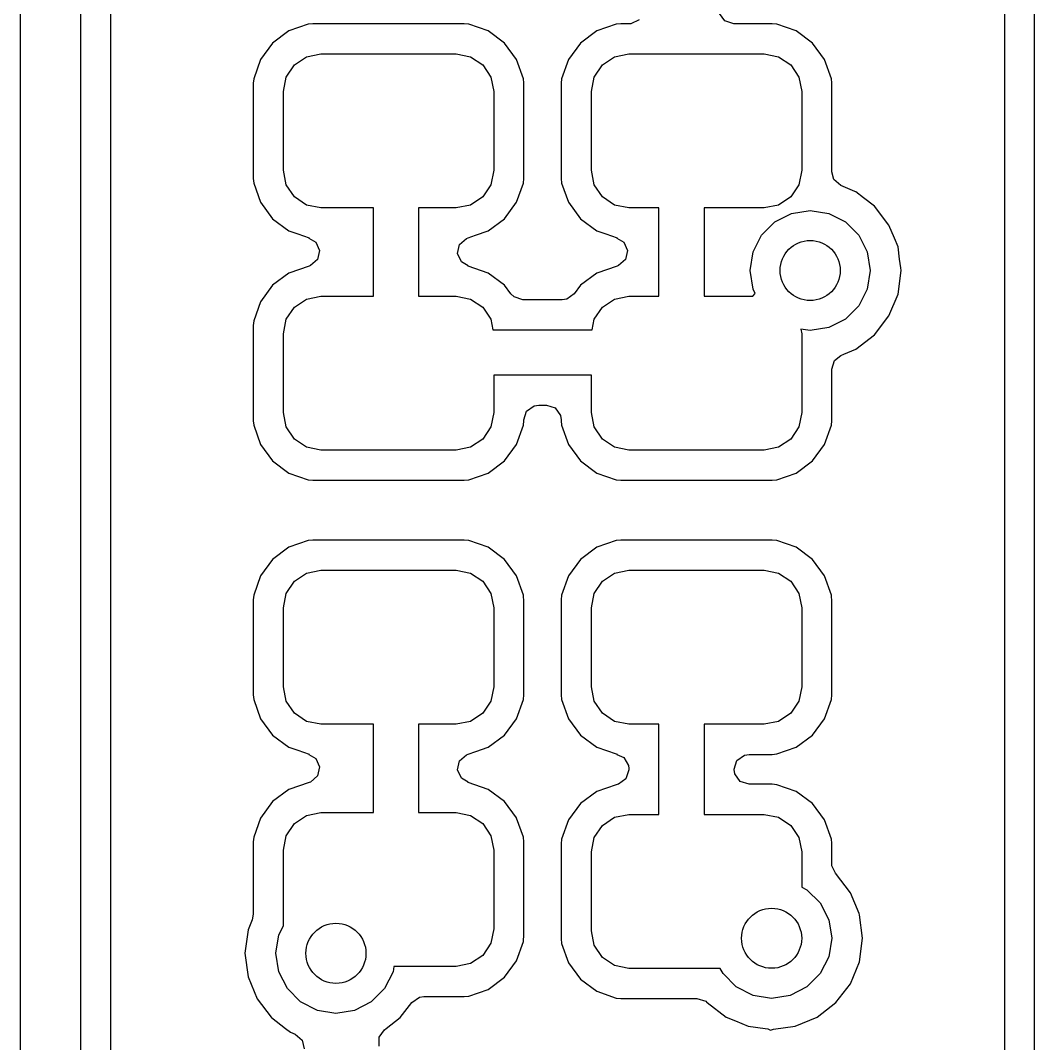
# Model space of a CAD drawing. Extents: x 0 to 2.79, y -2.39 to 0.
# Drawn here: x 0.3354 to 0.6012, y -1.6961 to -1.4279 of the extents above; entities that cross this region are included whole.
import ezdxf

# ---------------------------------------------------------------- set-up
doc = ezdxf.new("R2010")
doc.units = 0
doc.header["$MEASUREMENT"] = 0
doc.layers.add('BLACK', color=7, linetype='CONTINUOUS')

msp = doc.modelspace()

# ---------------------------------------------------------------- linework, layer by layer
at = {"layer": 'BLACK', "linetype": 'CONTINUOUS'}
for p, q in [((0.335433, -2.09764), (0.335433, -1.20787)), ((0.351181, -1.21114), (0.351181, -2.09438)), ((0.359075, -1.79843), (0.359075, -1.21602)), ((0.601181, -1.85692), (0.601181, -1.34024)), ((0.593287, -1.34513), (0.593287, -1.84204)), ((0.520056, -1.42807), (0.51864, -1.42613)), ((0.410838, -1.42893), (0.405792, -1.4307)), ((0.410839, -1.42893), (0.410838, -1.42893)), ((0.412036, -1.42882), (0.410839, -1.42893)), ((0.412037, -1.42882), (0.412036, -1.42882)), ((0.451743, -1.42882), (0.412037, -1.42882)), ((0.452941, -1.42893), (0.451743, -1.42882)), ((0.451743, -1.42882), (0.451743, -1.42882)), ((0.457988, -1.4307), (0.452941, -1.42893)), ((0.452941, -1.42893), (0.452941, -1.42893)), ((0.491547, -1.42893), (0.486501, -1.4307)), ((0.492745, -1.42882), (0.491547, -1.42893)), ((0.491547, -1.42893), (0.491547, -1.42893)), ((0.494976, -1.42882), (0.492745, -1.42882)), ((0.495383, -1.4288), (0.494976, -1.42882)), ((0.497584, -1.42782), (0.495383, -1.4288)), ((0.522347, -1.42882), (0.520056, -1.42807)), ((0.532451, -1.42882), (0.522347, -1.42882)), ((0.532452, -1.42882), (0.532451, -1.42882)), ((0.533649, -1.42893), (0.532452, -1.42882)), ((0.53365, -1.42893), (0.533649, -1.42893)), ((0.538696, -1.4307), (0.53365, -1.42893)), ((0.405792, -1.4307), (0.40149, -1.43387)), ((0.462289, -1.43387), (0.457988, -1.4307)), ((0.486501, -1.4307), (0.482199, -1.43387)), ((0.542998, -1.43387), (0.538696, -1.4307)), ((0.40149, -1.43387), (0.398315, -1.43817)), ((0.40149, -1.43387), (0.40149, -1.43387)), ((0.46229, -1.43387), (0.462289, -1.43387)), ((0.462289, -1.43387), (0.462289, -1.43387)), ((0.462289, -1.43387), (0.462289, -1.43387)), ((0.462289, -1.43387), (0.462289, -1.43387)), ((0.46546, -1.43817), (0.46229, -1.43387)), ((0.482199, -1.43387), (0.479024, -1.43817)), ((0.482199, -1.43387), (0.482199, -1.43387)), ((0.546169, -1.43817), (0.542998, -1.43387)), ((0.542998, -1.43387), (0.542998, -1.43387)), ((0.542998, -1.43387), (0.542998, -1.43387)), ((0.542998, -1.43387), (0.542998, -1.43387)), ((0.542998, -1.43387), (0.542998, -1.43387)), ((0.410407, -1.43746), (0.414173, -1.43671)), ((0.414173, -1.43671), (0.449606, -1.43671)), ((0.449606, -1.43671), (0.453373, -1.43746)), ((0.491115, -1.43746), (0.494882, -1.43671)), ((0.494882, -1.43671), (0.530315, -1.43671)), ((0.530315, -1.43671), (0.534082, -1.43746)), ((0.398315, -1.43817), (0.396549, -1.44322)), ((0.40508, -1.44279), (0.407214, -1.4396)), ((0.407214, -1.4396), (0.410407, -1.43746)), ((0.453373, -1.43746), (0.456566, -1.4396)), ((0.456566, -1.4396), (0.4587, -1.44279)), ((0.465464, -1.43817), (0.46546, -1.43817)), ((0.46723, -1.44322), (0.465464, -1.43817)), ((0.479024, -1.43817), (0.477258, -1.44322)), ((0.485789, -1.44279), (0.487922, -1.4396)), ((0.487922, -1.4396), (0.491115, -1.43746)), ((0.534082, -1.43746), (0.537275, -1.4396)), ((0.537275, -1.4396), (0.539408, -1.44279)), ((0.546173, -1.43817), (0.546169, -1.43817)), ((0.547939, -1.44322), (0.546173, -1.43817)), ((0.396549, -1.44322), (0.396437, -1.44442)), ((0.396437, -1.44442), (0.396437, -1.46936)), ((0.396549, -1.44322), (0.396549, -1.44322)), ((0.404331, -1.44656), (0.40508, -1.44279)), ((0.4587, -1.44279), (0.459449, -1.44656)), ((0.467328, -1.44426), (0.46723, -1.44322)), ((0.467342, -1.44442), (0.467328, -1.44426)), ((0.467343, -1.44442), (0.467342, -1.44442)), ((0.467343, -1.46936), (0.467343, -1.44442)), ((0.477258, -1.44322), (0.477146, -1.44442)), ((0.477146, -1.44442), (0.477146, -1.46936)), ((0.477258, -1.44322), (0.477258, -1.44322)), ((0.485039, -1.44656), (0.485789, -1.44279)), ((0.539408, -1.44279), (0.540157, -1.44656)), ((0.548037, -1.44426), (0.547939, -1.44322)), ((0.548051, -1.44442), (0.548037, -1.44426)), ((0.548051, -1.46763), (0.548051, -1.44442)), ((0.548051, -1.44442), (0.548051, -1.44442)), ((0.404331, -1.46722), (0.404331, -1.44656)), ((0.459449, -1.44656), (0.459449, -1.46722)), ((0.485039, -1.46722), (0.485039, -1.44656)), ((0.540157, -1.44656), (0.540157, -1.46722)), ((0.396437, -1.46936), (0.396549, -1.47056)), ((0.40508, -1.47099), (0.404331, -1.46722)), ((0.459449, -1.46722), (0.4587, -1.47099)), ((0.46723, -1.47056), (0.467342, -1.46936)), ((0.467342, -1.46936), (0.467343, -1.46936)), ((0.477146, -1.46936), (0.477258, -1.47056)), ((0.485789, -1.47099), (0.485039, -1.46722)), ((0.540157, -1.46722), (0.539408, -1.47099)), ((0.548626, -1.46967), (0.548051, -1.46763)), ((0.396549, -1.47056), (0.396549, -1.47056)), ((0.396549, -1.47056), (0.398315, -1.47561)), ((0.407214, -1.47418), (0.40508, -1.47099)), ((0.4587, -1.47099), (0.456566, -1.47418)), ((0.465464, -1.47561), (0.46723, -1.47056)), ((0.477258, -1.47056), (0.477258, -1.47056)), ((0.477258, -1.47056), (0.479024, -1.47561)), ((0.487922, -1.47418), (0.485789, -1.47099)), ((0.539408, -1.47099), (0.537275, -1.47418)), ((0.550457, -1.47124), (0.548626, -1.46967)), ((0.554069, -1.47273), (0.550457, -1.47124)), ((0.410407, -1.47632), (0.407214, -1.47418)), ((0.456566, -1.47418), (0.453373, -1.47632)), ((0.491115, -1.47632), (0.487922, -1.47418)), ((0.537275, -1.47418), (0.534082, -1.47632)), ((0.554307, -1.47283), (0.554069, -1.47273)), ((0.556335, -1.47439), (0.554307, -1.47283)), ((0.559245, -1.47662), (0.556335, -1.47439)), ((0.398315, -1.47561), (0.40149, -1.47991)), ((0.414173, -1.47707), (0.410407, -1.47632)), ((0.427953, -1.47707), (0.414173, -1.47707)), ((0.427953, -1.5002), (0.427953, -1.47707)), ((0.449606, -1.47707), (0.439764, -1.47707)), ((0.439764, -1.47707), (0.439764, -1.5002)), ((0.453373, -1.47632), (0.449606, -1.47707)), ((0.462289, -1.47991), (0.465464, -1.47561)), ((0.479024, -1.47561), (0.482199, -1.47991)), ((0.494882, -1.47707), (0.491115, -1.47632)), ((0.502756, -1.47707), (0.494882, -1.47707)), ((0.502756, -1.5002), (0.502756, -1.47707)), ((0.530315, -1.47707), (0.514567, -1.47707)), ((0.514567, -1.47707), (0.514567, -1.5002)), ((0.534082, -1.47632), (0.530315, -1.47707)), ((0.559246, -1.47662), (0.559245, -1.47662)), ((0.563035, -1.48156), (0.559246, -1.47662)), ((0.559246, -1.47662), (0.559246, -1.47662)), ((0.559246, -1.47662), (0.559246, -1.47662)), ((0.559246, -1.47662), (0.559246, -1.47662)), ((0.40149, -1.47991), (0.40149, -1.47991)), ((0.40149, -1.47991), (0.40149, -1.47991)), ((0.40149, -1.47991), (0.40149, -1.47991)), ((0.40149, -1.47991), (0.40149, -1.47991)), ((0.40149, -1.47991), (0.405792, -1.48308)), ((0.457987, -1.48308), (0.462289, -1.47991)), ((0.482199, -1.47991), (0.482199, -1.47991)), ((0.482199, -1.47991), (0.482199, -1.47991)), ((0.482199, -1.47991), (0.482199, -1.47991)), ((0.482199, -1.47991), (0.482199, -1.47991)), ((0.482199, -1.47991), (0.486501, -1.48308)), ((0.533128, -1.48074), (0.537518, -1.4785)), ((0.537518, -1.4785), (0.542384, -1.47773)), ((0.542384, -1.47773), (0.547251, -1.4785)), ((0.547251, -1.4785), (0.551641, -1.48074)), ((0.529644, -1.48422), (0.533128, -1.48074)), ((0.551641, -1.48074), (0.555125, -1.48422)), ((0.564455, -1.48499), (0.563035, -1.48156)), ((0.563035, -1.48156), (0.563035, -1.48156)), ((0.405792, -1.48308), (0.405792, -1.48308)), ((0.405792, -1.48308), (0.405792, -1.48308)), ((0.405792, -1.48308), (0.408084, -1.48388)), ((0.408084, -1.48388), (0.411062, -1.48493)), ((0.411062, -1.48493), (0.411035, -1.485)), ((0.411035, -1.485), (0.412807, -1.48604)), ((0.450519, -1.48666), (0.452318, -1.48506)), ((0.452318, -1.48506), (0.452719, -1.48493)), ((0.452717, -1.48493), (0.454694, -1.48423)), ((0.452719, -1.48493), (0.452717, -1.48493)), ((0.454694, -1.48423), (0.457987, -1.48308)), ((0.486501, -1.48308), (0.486501, -1.48308)), ((0.486501, -1.48308), (0.486501, -1.48308)), ((0.486501, -1.48308), (0.488792, -1.48388)), ((0.488792, -1.48388), (0.491771, -1.48493)), ((0.491771, -1.48493), (0.491744, -1.485)), ((0.491744, -1.485), (0.493516, -1.48604)), ((0.527407, -1.48862), (0.529644, -1.48422)), ((0.555125, -1.48422), (0.557361, -1.48862)), ((0.565417, -1.48731), (0.564455, -1.48499)), ((0.412807, -1.48604), (0.413774, -1.48825)), ((0.450005, -1.48902), (0.450519, -1.48666)), ((0.493516, -1.48604), (0.494483, -1.48825)), ((0.565835, -1.49048), (0.565417, -1.48731)), ((0.41326, -1.4906), (0.411461, -1.4922)), ((0.413774, -1.48825), (0.41326, -1.4906)), ((0.450973, -1.49122), (0.450005, -1.48902)), ((0.493969, -1.4906), (0.49217, -1.4922)), ((0.494483, -1.48825), (0.493969, -1.4906)), ((0.526636, -1.49348), (0.527407, -1.48862)), ((0.557361, -1.48862), (0.558132, -1.49348)), ((0.566136, -1.49277), (0.565835, -1.49048)), ((0.411062, -1.49234), (0.405792, -1.49418)), ((0.411461, -1.4922), (0.411061, -1.49233)), ((0.411061, -1.49233), (0.411062, -1.49234)), ((0.452744, -1.49226), (0.450973, -1.49122)), ((0.452717, -1.49234), (0.452744, -1.49226)), ((0.457988, -1.49418), (0.452717, -1.49234)), ((0.491771, -1.49234), (0.486501, -1.49418)), ((0.49217, -1.4922), (0.491769, -1.49233)), ((0.491769, -1.49233), (0.491771, -1.49234)), ((0.527407, -1.49835), (0.526636, -1.49348)), ((0.558132, -1.49348), (0.557361, -1.49835)), ((0.565417, -1.49965), (0.56623, -1.49348)), ((0.56623, -1.49348), (0.566136, -1.49277)), ((0.405792, -1.49418), (0.40149, -1.49736)), ((0.462289, -1.49736), (0.457988, -1.49418)), ((0.486501, -1.49418), (0.482199, -1.49736)), ((0.40149, -1.49736), (0.398315, -1.50166)), ((0.40149, -1.49736), (0.40149, -1.49736)), ((0.463929, -1.49958), (0.462289, -1.49736)), ((0.462289, -1.49736), (0.462289, -1.49736)), ((0.482199, -1.49736), (0.480559, -1.49958)), ((0.482199, -1.49736), (0.482199, -1.49736)), ((0.528001, -1.49951), (0.527407, -1.49835)), ((0.557361, -1.49835), (0.555125, -1.50274)), ((0.407214, -1.50308), (0.410407, -1.50095)), ((0.410407, -1.50095), (0.414173, -1.5002)), ((0.414173, -1.5002), (0.427953, -1.5002)), ((0.439764, -1.5002), (0.449606, -1.5002)), ((0.449606, -1.5002), (0.453373, -1.50095)), ((0.453373, -1.50095), (0.456566, -1.50308)), ((0.464774, -1.50042), (0.463929, -1.49958)), ((0.467065, -1.50116), (0.464774, -1.50042)), ((0.477423, -1.50116), (0.467065, -1.50116)), ((0.4786, -1.50098), (0.477423, -1.50116)), ((0.480559, -1.49958), (0.4786, -1.50098)), ((0.487922, -1.50308), (0.491115, -1.50095)), ((0.491115, -1.50095), (0.494882, -1.5002)), ((0.494882, -1.5002), (0.502756, -1.5002)), ((0.514567, -1.5002), (0.527317, -1.5002)), ((0.527317, -1.5002), (0.528001, -1.49951)), ((0.563035, -1.5054), (0.565417, -1.49965)), ((0.398315, -1.50166), (0.396549, -1.5067)), ((0.40508, -1.50627), (0.407214, -1.50308)), ((0.456566, -1.50308), (0.4587, -1.50627)), ((0.485789, -1.50627), (0.487922, -1.50308)), ((0.555125, -1.50274), (0.551641, -1.50622)), ((0.396549, -1.5067), (0.396437, -1.5079)), ((0.396549, -1.5067), (0.396549, -1.5067)), ((0.404331, -1.51004), (0.40508, -1.50627)), ((0.4587, -1.50627), (0.459253, -1.50906)), ((0.485235, -1.50906), (0.485789, -1.50627)), ((0.551641, -1.50622), (0.547251, -1.50846)), ((0.559246, -1.51034), (0.563035, -1.5054)), ((0.396437, -1.5079), (0.396437, -1.53285)), ((0.459253, -1.50906), (0.485235, -1.50906)), ((0.542384, -1.50923), (0.539919, -1.50884)), ((0.539919, -1.50884), (0.540157, -1.51004)), ((0.547251, -1.50846), (0.542384, -1.50923)), ((0.404331, -1.53071), (0.404331, -1.51004)), ((0.540157, -1.51004), (0.540157, -1.53071)), ((0.554307, -1.51413), (0.559246, -1.51034)), ((0.551239, -1.5154), (0.554307, -1.51413)), ((0.548051, -1.51933), (0.548796, -1.51704)), ((0.548796, -1.51704), (0.550457, -1.51573)), ((0.550457, -1.51573), (0.551239, -1.5154)), ((0.548051, -1.53285), (0.548051, -1.51933)), ((0.485039, -1.52087), (0.459449, -1.52087)), ((0.459449, -1.52087), (0.459449, -1.53071)), ((0.485039, -1.53071), (0.485039, -1.52087)), ((0.40508, -1.53448), (0.404331, -1.53071)), ((0.459449, -1.53071), (0.4587, -1.53448)), ((0.467343, -1.53266), (0.468087, -1.53037)), ((0.468087, -1.53037), (0.470036, -1.52895)), ((0.470036, -1.52895), (0.47124, -1.52876)), ((0.47124, -1.52876), (0.473248, -1.52876)), ((0.473248, -1.52876), (0.475539, -1.5295)), ((0.475539, -1.5295), (0.476955, -1.53145)), ((0.485789, -1.53448), (0.485039, -1.53071)), ((0.540157, -1.53071), (0.539408, -1.53448)), ((0.396437, -1.53285), (0.396549, -1.53404)), ((0.46723, -1.53404), (0.467342, -1.53285)), ((0.467342, -1.53285), (0.467343, -1.53285)), ((0.467343, -1.53285), (0.467343, -1.53266)), ((0.476955, -1.53145), (0.477146, -1.53266)), ((0.477146, -1.53266), (0.477146, -1.53285)), ((0.477146, -1.53285), (0.477258, -1.53404)), ((0.547939, -1.53404), (0.548051, -1.53285)), ((0.548051, -1.53285), (0.548051, -1.53285)), ((0.396549, -1.53404), (0.396549, -1.53404)), ((0.396549, -1.53404), (0.398315, -1.53909)), ((0.407214, -1.53767), (0.40508, -1.53448)), ((0.4587, -1.53448), (0.456566, -1.53767)), ((0.465464, -1.53909), (0.46723, -1.53404)), ((0.477258, -1.53404), (0.477258, -1.53404)), ((0.477258, -1.53404), (0.479024, -1.53909)), ((0.487922, -1.53767), (0.485789, -1.53448)), ((0.539408, -1.53448), (0.537275, -1.53767)), ((0.546173, -1.53909), (0.547939, -1.53404)), ((0.398315, -1.53909), (0.40149, -1.54339)), ((0.410407, -1.5398), (0.407214, -1.53767)), ((0.456566, -1.53767), (0.453373, -1.5398)), ((0.462289, -1.54339), (0.465464, -1.53909)), ((0.479024, -1.53909), (0.482199, -1.54339)), ((0.491115, -1.5398), (0.487922, -1.53767)), ((0.537275, -1.53767), (0.534082, -1.5398)), ((0.542998, -1.54339), (0.546173, -1.53909)), ((0.414173, -1.54055), (0.410407, -1.5398)), ((0.449606, -1.54055), (0.414173, -1.54055)), ((0.453373, -1.5398), (0.449606, -1.54055)), ((0.494882, -1.54055), (0.491115, -1.5398)), ((0.530315, -1.54055), (0.494882, -1.54055)), ((0.534082, -1.5398), (0.530315, -1.54055)), ((0.40149, -1.54339), (0.40149, -1.54339)), ((0.40149, -1.54339), (0.40149, -1.54339)), ((0.40149, -1.54339), (0.40149, -1.54339)), ((0.40149, -1.54339), (0.40149, -1.54339)), ((0.40149, -1.54339), (0.405792, -1.54657)), ((0.457987, -1.54657), (0.462289, -1.54339)), ((0.482199, -1.54339), (0.482199, -1.54339)), ((0.482199, -1.54339), (0.482199, -1.54339)), ((0.482199, -1.54339), (0.482199, -1.54339)), ((0.482199, -1.54339), (0.482199, -1.54339)), ((0.482199, -1.54339), (0.486501, -1.54657)), ((0.538696, -1.54657), (0.542998, -1.54339)), ((0.405792, -1.54657), (0.405792, -1.54657)), ((0.405792, -1.54657), (0.405792, -1.54657)), ((0.405792, -1.54657), (0.410839, -1.54833)), ((0.452941, -1.54833), (0.457987, -1.54657)), ((0.486501, -1.54657), (0.486501, -1.54657)), ((0.486501, -1.54657), (0.486501, -1.54657)), ((0.486501, -1.54657), (0.491547, -1.54833)), ((0.53365, -1.54833), (0.538696, -1.54657)), ((0.410839, -1.54833), (0.412036, -1.54844)), ((0.412036, -1.54844), (0.412036, -1.54844)), ((0.412036, -1.54844), (0.412037, -1.54844)), ((0.412037, -1.54844), (0.451743, -1.54844)), ((0.451743, -1.54844), (0.452941, -1.54833)), ((0.451743, -1.54844), (0.451743, -1.54844)), ((0.491547, -1.54833), (0.492745, -1.54844)), ((0.492745, -1.54844), (0.492745, -1.54844)), ((0.492745, -1.54844), (0.492745, -1.54844)), ((0.492745, -1.54844), (0.532452, -1.54844)), ((0.532452, -1.54844), (0.53365, -1.54833)), ((0.532452, -1.54844), (0.532452, -1.54844)), ((0.410838, -1.56427), (0.405792, -1.56603)), ((0.410839, -1.56427), (0.410838, -1.56427)), ((0.412036, -1.56415), (0.410839, -1.56427)), ((0.412037, -1.56415), (0.412036, -1.56415)), ((0.451743, -1.56415), (0.412037, -1.56415)), ((0.452941, -1.56427), (0.451743, -1.56415)), ((0.451743, -1.56415), (0.451743, -1.56415)), ((0.457988, -1.56603), (0.452941, -1.56427)), ((0.452941, -1.56427), (0.452941, -1.56427)), ((0.491547, -1.56427), (0.486501, -1.56603)), ((0.492745, -1.56415), (0.491547, -1.56427)), ((0.491547, -1.56427), (0.491547, -1.56427)), ((0.532451, -1.56415), (0.492745, -1.56415)), ((0.492745, -1.56415), (0.492745, -1.56415)), ((0.532452, -1.56415), (0.532451, -1.56415)), ((0.533649, -1.56427), (0.532452, -1.56415)), ((0.53365, -1.56427), (0.533649, -1.56427)), ((0.538696, -1.56603), (0.53365, -1.56427)), ((0.405792, -1.56603), (0.40149, -1.56921)), ((0.462289, -1.56921), (0.457988, -1.56603)), ((0.486501, -1.56603), (0.482199, -1.56921)), ((0.542998, -1.56921), (0.538696, -1.56603)), ((0.40149, -1.56921), (0.398315, -1.57351)), ((0.40149, -1.56921), (0.40149, -1.56921)), ((0.46229, -1.56921), (0.462289, -1.56921)), ((0.462289, -1.56921), (0.462289, -1.56921)), ((0.462289, -1.56921), (0.462289, -1.56921)), ((0.462289, -1.56921), (0.462289, -1.56921)), ((0.465428, -1.57346), (0.46229, -1.56921)), ((0.482199, -1.56921), (0.479024, -1.57351)), ((0.482199, -1.56921), (0.482199, -1.56921)), ((0.546136, -1.57346), (0.542998, -1.56921)), ((0.542998, -1.56921), (0.542998, -1.56921)), ((0.542998, -1.56921), (0.542998, -1.56921)), ((0.542998, -1.56921), (0.542998, -1.56921)), ((0.542998, -1.56921), (0.542998, -1.56921)), ((0.398315, -1.57351), (0.396549, -1.57855)), ((0.407214, -1.57493), (0.410407, -1.5728)), ((0.410407, -1.5728), (0.414173, -1.57205)), ((0.414173, -1.57205), (0.449606, -1.57205)), ((0.449606, -1.57205), (0.453373, -1.5728)), ((0.453373, -1.5728), (0.456566, -1.57493)), ((0.465464, -1.57351), (0.465428, -1.57346)), ((0.46723, -1.57856), (0.465464, -1.57351)), ((0.479024, -1.57351), (0.477258, -1.57855)), ((0.487922, -1.57493), (0.491115, -1.5728)), ((0.491115, -1.5728), (0.494882, -1.57205)), ((0.494882, -1.57205), (0.530315, -1.57205)), ((0.530315, -1.57205), (0.534082, -1.5728)), ((0.534082, -1.5728), (0.537275, -1.57493)), ((0.546173, -1.57351), (0.546136, -1.57346)), ((0.547939, -1.57856), (0.546173, -1.57351)), ((0.40508, -1.57812), (0.407214, -1.57493)), ((0.456566, -1.57493), (0.4587, -1.57812)), ((0.485789, -1.57812), (0.487922, -1.57493)), ((0.537275, -1.57493), (0.539408, -1.57812)), ((0.396549, -1.57856), (0.396437, -1.57975)), ((0.396549, -1.57855), (0.396549, -1.57856)), ((0.404331, -1.58189), (0.40508, -1.57812)), ((0.4587, -1.57812), (0.459449, -1.58189)), ((0.467279, -1.57907), (0.46723, -1.57856)), ((0.467342, -1.57975), (0.467279, -1.57907)), ((0.477258, -1.57856), (0.477146, -1.57975)), ((0.477258, -1.57855), (0.477258, -1.57856)), ((0.485039, -1.58189), (0.485789, -1.57812)), ((0.539408, -1.57812), (0.540157, -1.58189)), ((0.547987, -1.57907), (0.547939, -1.57856)), ((0.548051, -1.57975), (0.547987, -1.57907)), ((0.396437, -1.57975), (0.396437, -1.6047)), ((0.404331, -1.60256), (0.404331, -1.58189)), ((0.459449, -1.58189), (0.459449, -1.60256)), ((0.467343, -1.57975), (0.467342, -1.57975)), ((0.467343, -1.6047), (0.467343, -1.57975)), ((0.477146, -1.57975), (0.477146, -1.6047)), ((0.485039, -1.60256), (0.485039, -1.58189)), ((0.540157, -1.58189), (0.540157, -1.60256)), ((0.548051, -1.6047), (0.548051, -1.57975)), ((0.548051, -1.57975), (0.548051, -1.57975)), ((0.40508, -1.60633), (0.404331, -1.60256)), ((0.459449, -1.60256), (0.4587, -1.60633)), ((0.485789, -1.60633), (0.485039, -1.60256)), ((0.540157, -1.60256), (0.539408, -1.60633)), ((0.396437, -1.6047), (0.396549, -1.60589)), ((0.396549, -1.60589), (0.396549, -1.60589)), ((0.396549, -1.60589), (0.398315, -1.61094)), ((0.465464, -1.61094), (0.46723, -1.60589)), ((0.46723, -1.60589), (0.467342, -1.6047)), ((0.467342, -1.6047), (0.467343, -1.6047)), ((0.477146, -1.6047), (0.477258, -1.60589)), ((0.477258, -1.60589), (0.477258, -1.60589)), ((0.477258, -1.60589), (0.479024, -1.61094)), ((0.546173, -1.61094), (0.547939, -1.60589)), ((0.547939, -1.60589), (0.548051, -1.6047)), ((0.548051, -1.6047), (0.548051, -1.6047)), ((0.407214, -1.60952), (0.40508, -1.60633)), ((0.4587, -1.60633), (0.456566, -1.60952)), ((0.487922, -1.60952), (0.485789, -1.60633)), ((0.539408, -1.60633), (0.537275, -1.60952)), ((0.398315, -1.61094), (0.40149, -1.61524)), ((0.410407, -1.61165), (0.407214, -1.60952)), ((0.456566, -1.60952), (0.453373, -1.61165)), ((0.462289, -1.61524), (0.465464, -1.61094)), ((0.479024, -1.61094), (0.482199, -1.61524)), ((0.491115, -1.61165), (0.487922, -1.60952)), ((0.537275, -1.60952), (0.534082, -1.61165)), ((0.542998, -1.61524), (0.546173, -1.61094)), ((0.414173, -1.6124), (0.410407, -1.61165)), ((0.427953, -1.6124), (0.414173, -1.6124)), ((0.427953, -1.63553), (0.427953, -1.6124)), ((0.449606, -1.6124), (0.439764, -1.6124)), ((0.439764, -1.6124), (0.439764, -1.63553)), ((0.453373, -1.61165), (0.449606, -1.6124)), ((0.494882, -1.6124), (0.491115, -1.61165)), ((0.502756, -1.6124), (0.494882, -1.6124)), ((0.502756, -1.63602), (0.502756, -1.6124)), ((0.530315, -1.6124), (0.514567, -1.6124)), ((0.514567, -1.6124), (0.514567, -1.63602)), ((0.534082, -1.61165), (0.530315, -1.6124)), ((0.40149, -1.61524), (0.40149, -1.61524)), ((0.40149, -1.61524), (0.40149, -1.61524)), ((0.40149, -1.61524), (0.40149, -1.61524)), ((0.40149, -1.61524), (0.40149, -1.61524)), ((0.40149, -1.61524), (0.405792, -1.61842)), ((0.457987, -1.61842), (0.462289, -1.61524)), ((0.482199, -1.61524), (0.482199, -1.61524)), ((0.482199, -1.61524), (0.482199, -1.61524)), ((0.482199, -1.61524), (0.482199, -1.61524)), ((0.482199, -1.61524), (0.482199, -1.61524)), ((0.482199, -1.61524), (0.486501, -1.61842)), ((0.538696, -1.61842), (0.542998, -1.61524)), ((0.405792, -1.61842), (0.405792, -1.61842)), ((0.405792, -1.61842), (0.405792, -1.61842)), ((0.405792, -1.61842), (0.408084, -1.61922)), ((0.408084, -1.61922), (0.411062, -1.62026)), ((0.452717, -1.62026), (0.454771, -1.61954)), ((0.454771, -1.61954), (0.457987, -1.61842)), ((0.486501, -1.61842), (0.486501, -1.61842)), ((0.486501, -1.61842), (0.486501, -1.61842)), ((0.486501, -1.61842), (0.491547, -1.62018)), ((0.53365, -1.62018), (0.538696, -1.61842)), ((0.411062, -1.62026), (0.411035, -1.62034)), ((0.411035, -1.62034), (0.412807, -1.62137)), ((0.412807, -1.62137), (0.413774, -1.62358)), ((0.450005, -1.62435), (0.450519, -1.622)), ((0.450519, -1.622), (0.452318, -1.6204)), ((0.452318, -1.6204), (0.452719, -1.62027)), ((0.452719, -1.62027), (0.452717, -1.62026)), ((0.491547, -1.62018), (0.491548, -1.62018)), ((0.491548, -1.62018), (0.491779, -1.62023)), ((0.491779, -1.62023), (0.491754, -1.62035)), ((0.491754, -1.62035), (0.493538, -1.62112)), ((0.493538, -1.62112), (0.494767, -1.62319)), ((0.522461, -1.62419), (0.523205, -1.6219)), ((0.523205, -1.6219), (0.525154, -1.62049)), ((0.525154, -1.62049), (0.526358, -1.6203)), ((0.526358, -1.6203), (0.532452, -1.6203)), ((0.532452, -1.6203), (0.53365, -1.62018)), ((0.532452, -1.6203), (0.532452, -1.6203)), ((0.413774, -1.62358), (0.41326, -1.62593)), ((0.450973, -1.62656), (0.450005, -1.62435)), ((0.494862, -1.62438), (0.494118, -1.62667)), ((0.494767, -1.62319), (0.494862, -1.62404)), ((0.494862, -1.62404), (0.494862, -1.62438)), ((0.522461, -1.62423), (0.522461, -1.62419)), ((0.522651, -1.62544), (0.522461, -1.62423)), ((0.411461, -1.62754), (0.411061, -1.62767)), ((0.41326, -1.62593), (0.411461, -1.62754)), ((0.452744, -1.62759), (0.450973, -1.62656)), ((0.452717, -1.62767), (0.452744, -1.62759)), ((0.494118, -1.62667), (0.492169, -1.62809)), ((0.524067, -1.62739), (0.522651, -1.62544)), ((0.526358, -1.62813), (0.524067, -1.62739)), ((0.405792, -1.62952), (0.40149, -1.63269)), ((0.411062, -1.62767), (0.405792, -1.62952)), ((0.411061, -1.62767), (0.411062, -1.62767)), ((0.457988, -1.62952), (0.452717, -1.62767)), ((0.462289, -1.63269), (0.457988, -1.62952)), ((0.486501, -1.63001), (0.482199, -1.63318)), ((0.491547, -1.62824), (0.486501, -1.63001)), ((0.491779, -1.62819), (0.491547, -1.62824)), ((0.492169, -1.62809), (0.491774, -1.62817)), ((0.491774, -1.62817), (0.491779, -1.62819)), ((0.532451, -1.62813), (0.526358, -1.62813)), ((0.532452, -1.62813), (0.532451, -1.62813)), ((0.533649, -1.62824), (0.532452, -1.62813)), ((0.53365, -1.62824), (0.533649, -1.62824)), ((0.538696, -1.63001), (0.53365, -1.62824)), ((0.542998, -1.63318), (0.538696, -1.63001)), ((0.40149, -1.63269), (0.398315, -1.63699)), ((0.40149, -1.63269), (0.40149, -1.63269)), ((0.46229, -1.63269), (0.462289, -1.63269)), ((0.462289, -1.63269), (0.462289, -1.63269)), ((0.462289, -1.63269), (0.462289, -1.63269)), ((0.462289, -1.63269), (0.462289, -1.63269)), ((0.465393, -1.6369), (0.46229, -1.63269)), ((0.410407, -1.63628), (0.414173, -1.63553)), ((0.414173, -1.63553), (0.427953, -1.63553)), ((0.439764, -1.63553), (0.449606, -1.63553)), ((0.449606, -1.63553), (0.453373, -1.63628)), ((0.482199, -1.63318), (0.479024, -1.63748)), ((0.482199, -1.63318), (0.482199, -1.63318)), ((0.546173, -1.63748), (0.542998, -1.63318)), ((0.542998, -1.63318), (0.542998, -1.63318)), ((0.542998, -1.63318), (0.542998, -1.63318)), ((0.542998, -1.63318), (0.542998, -1.63318)), ((0.542998, -1.63318), (0.542998, -1.63318)), ((0.398315, -1.63699), (0.396549, -1.64204)), ((0.407214, -1.63841), (0.410407, -1.63628)), ((0.453373, -1.63628), (0.456566, -1.63841)), ((0.465464, -1.63699), (0.465393, -1.6369)), ((0.46723, -1.64204), (0.465464, -1.63699)), ((0.479024, -1.63748), (0.477258, -1.64253)), ((0.487922, -1.63891), (0.491115, -1.63677)), ((0.491115, -1.63677), (0.494882, -1.63602)), ((0.494882, -1.63602), (0.502756, -1.63602)), ((0.514567, -1.63602), (0.530315, -1.63602)), ((0.530315, -1.63602), (0.534082, -1.63677)), ((0.534082, -1.63677), (0.537275, -1.63891)), ((0.547939, -1.64253), (0.546173, -1.63748)), ((0.546173, -1.63748), (0.546173, -1.63748)), ((0.40508, -1.64161), (0.407214, -1.63841)), ((0.456566, -1.63841), (0.4587, -1.64161)), ((0.485789, -1.6421), (0.487922, -1.63891)), ((0.537275, -1.63891), (0.539408, -1.6421)), ((0.396549, -1.64204), (0.396437, -1.64324)), ((0.396437, -1.64324), (0.396437, -1.66221)), ((0.396549, -1.64204), (0.396549, -1.64204)), ((0.404331, -1.64537), (0.40508, -1.64161)), ((0.4587, -1.64161), (0.459449, -1.64537)), ((0.467338, -1.64318), (0.46723, -1.64204)), ((0.467342, -1.64324), (0.467338, -1.64318)), ((0.467343, -1.64324), (0.467342, -1.64324)), ((0.467343, -1.66818), (0.467343, -1.64324)), ((0.477258, -1.64253), (0.477146, -1.64373)), ((0.477258, -1.64253), (0.477258, -1.64253)), ((0.485039, -1.64587), (0.485789, -1.6421)), ((0.539408, -1.6421), (0.540157, -1.64587)), ((0.548039, -1.64359), (0.547939, -1.64253)), ((0.548051, -1.64373), (0.548039, -1.64359)), ((0.404331, -1.66522), (0.404331, -1.64537)), ((0.459449, -1.64537), (0.459449, -1.66604)), ((0.477146, -1.64373), (0.477146, -1.66867)), ((0.485039, -1.66654), (0.485039, -1.64587)), ((0.540157, -1.64587), (0.540157, -1.65506)), ((0.548051, -1.64893), (0.548051, -1.64373)), ((0.548051, -1.64373), (0.548051, -1.64373)), ((0.548099, -1.64954), (0.548051, -1.64893)), ((0.549044, -1.6514), (0.548099, -1.64954)), ((0.548989, -1.65144), (0.549044, -1.6514)), ((0.552935, -1.65658), (0.548989, -1.65144)), ((0.540157, -1.65506), (0.54154, -1.65576)), ((0.54154, -1.65576), (0.545024, -1.65925)), ((0.555182, -1.66201), (0.552935, -1.65658)), ((0.552935, -1.65658), (0.552935, -1.65658)), ((0.545024, -1.65925), (0.547261, -1.66364)), ((0.396437, -1.66221), (0.39614, -1.6637)), ((0.555317, -1.66233), (0.555182, -1.66201)), ((0.556129, -1.6685), (0.555317, -1.66233)), ((0.39614, -1.6637), (0.395077, -1.66627)), ((0.547261, -1.66364), (0.548031, -1.6685)), ((0.395077, -1.66627), (0.394264, -1.67244)), ((0.395077, -1.66627), (0.395077, -1.66627)), ((0.402362, -1.67244), (0.403133, -1.66757)), ((0.403133, -1.66757), (0.404331, -1.66522)), ((0.459449, -1.66604), (0.4587, -1.66981)), ((0.485789, -1.6703), (0.485039, -1.66654)), ((0.4587, -1.66981), (0.456566, -1.673)), ((0.465464, -1.67442), (0.46723, -1.66938)), ((0.46723, -1.66938), (0.467296, -1.66867)), ((0.467296, -1.66867), (0.467342, -1.66818)), ((0.467342, -1.66818), (0.467343, -1.66818)), ((0.477146, -1.66867), (0.477258, -1.66987)), ((0.477258, -1.66987), (0.477258, -1.66987)), ((0.477258, -1.66987), (0.479024, -1.67492)), ((0.487922, -1.6735), (0.485789, -1.6703)), ((0.548031, -1.6685), (0.547261, -1.67337)), ((0.555317, -1.67468), (0.556129, -1.6685)), ((0.394264, -1.67244), (0.394264, -1.67244)), ((0.394264, -1.67244), (0.395077, -1.67861)), ((0.403133, -1.67731), (0.402362, -1.67244)), ((0.456566, -1.673), (0.453373, -1.67514)), ((0.453373, -1.67514), (0.449606, -1.67589)), ((0.462289, -1.67873), (0.465464, -1.67442)), ((0.479024, -1.67492), (0.482199, -1.67922)), ((0.491115, -1.67563), (0.487922, -1.6735)), ((0.494882, -1.67638), (0.491115, -1.67563)), ((0.547261, -1.67337), (0.545024, -1.67776)), ((0.552934, -1.68043), (0.555317, -1.67468)), ((0.40537, -1.6817), (0.403133, -1.67731)), ((0.433088, -1.67731), (0.430851, -1.6817)), ((0.433313, -1.67589), (0.433088, -1.67731)), ((0.449606, -1.67589), (0.433313, -1.67589)), ((0.518839, -1.67638), (0.494882, -1.67638)), ((0.519543, -1.67776), (0.518839, -1.67638)), ((0.523027, -1.68124), (0.519543, -1.67776)), ((0.545024, -1.67776), (0.54154, -1.68124)), ((0.395077, -1.67861), (0.395077, -1.67861)), ((0.395077, -1.67861), (0.397459, -1.68436)), ((0.457987, -1.6819), (0.462289, -1.67873)), ((0.482199, -1.67922), (0.482199, -1.67922)), ((0.482199, -1.67922), (0.482199, -1.67922)), ((0.482199, -1.67922), (0.482199, -1.67922)), ((0.482199, -1.67922), (0.482199, -1.67922)), ((0.482199, -1.67922), (0.486501, -1.68239)), ((0.549145, -1.68537), (0.552934, -1.68043)), ((0.408854, -1.68518), (0.40537, -1.6817)), ((0.430851, -1.6817), (0.427367, -1.68518)), ((0.440025, -1.68394), (0.441132, -1.68378)), ((0.441132, -1.68378), (0.451743, -1.68378)), ((0.451743, -1.68378), (0.452941, -1.68367)), ((0.451743, -1.68378), (0.451743, -1.68378)), ((0.452941, -1.68367), (0.457987, -1.6819)), ((0.486501, -1.68239), (0.486501, -1.68239)), ((0.486501, -1.68239), (0.486501, -1.68239)), ((0.486501, -1.68239), (0.491547, -1.68416)), ((0.527417, -1.68348), (0.523027, -1.68124)), ((0.532283, -1.68425), (0.527417, -1.68348)), ((0.53715, -1.68348), (0.532283, -1.68425)), ((0.54154, -1.68124), (0.53715, -1.68348)), ((0.397459, -1.68436), (0.397459, -1.68436)), ((0.397459, -1.68436), (0.401136, -1.68915)), ((0.413244, -1.68742), (0.408854, -1.68518)), ((0.427367, -1.68518), (0.422977, -1.68742)), ((0.434972, -1.6893), (0.438039, -1.6853)), ((0.438039, -1.6853), (0.440025, -1.68394)), ((0.491547, -1.68416), (0.492745, -1.68427)), ((0.492745, -1.68427), (0.492745, -1.68427)), ((0.492745, -1.68427), (0.492745, -1.68427)), ((0.492745, -1.68427), (0.512714, -1.68427)), ((0.512714, -1.68427), (0.515005, -1.68502)), ((0.515005, -1.68502), (0.515342, -1.6853)), ((0.515342, -1.6853), (0.515422, -1.68537)), ((0.515422, -1.68537), (0.515422, -1.68537)), ((0.515422, -1.68537), (0.520361, -1.68915)), ((0.544206, -1.68915), (0.549145, -1.68537)), ((0.401136, -1.68915), (0.401249, -1.6893)), ((0.41811, -1.68819), (0.413244, -1.68742)), ((0.422977, -1.68742), (0.41811, -1.68819)), ((0.520361, -1.68915), (0.520361, -1.68915)), ((0.520361, -1.68915), (0.520361, -1.68915)), ((0.520361, -1.68915), (0.522773, -1.69015)), ((0.538455, -1.69154), (0.544206, -1.68915)), ((0.401249, -1.6893), (0.401249, -1.6893)), ((0.401249, -1.6893), (0.401249, -1.6893)), ((0.401249, -1.6893), (0.404909, -1.69211)), ((0.431241, -1.69217), (0.434972, -1.6893)), ((0.522773, -1.69015), (0.526112, -1.69154)), ((0.526112, -1.69154), (0.530633, -1.69213)), ((0.5328, -1.69228), (0.538455, -1.69154)), ((0.404909, -1.69211), (0.406187, -1.69309)), ((0.406187, -1.69309), (0.407401, -1.69359)), ((0.407401, -1.69359), (0.409233, -1.69516)), ((0.429473, -1.69439), (0.430807, -1.6925)), ((0.429473, -1.6968), (0.429473, -1.69439)), ((0.430807, -1.6925), (0.431241, -1.69217)), ((0.530633, -1.69213), (0.531286, -1.69222)), ((0.531286, -1.69222), (0.531999, -1.69256)), ((0.531999, -1.69256), (0.5328, -1.69228)), ((0.409233, -1.69516), (0.409796, -1.6975))]:
    msp.add_line(p, q, dxfattribs=at)
at = {"layer": 'BLACK'}
for centre in [(0.542384, -1.49348), (0.532283, -1.6685), (0.41811, -1.67244)]:
    msp.add_circle(centre, 0.007874, dxfattribs=at)

doc.saveas('drawing.dxf')
